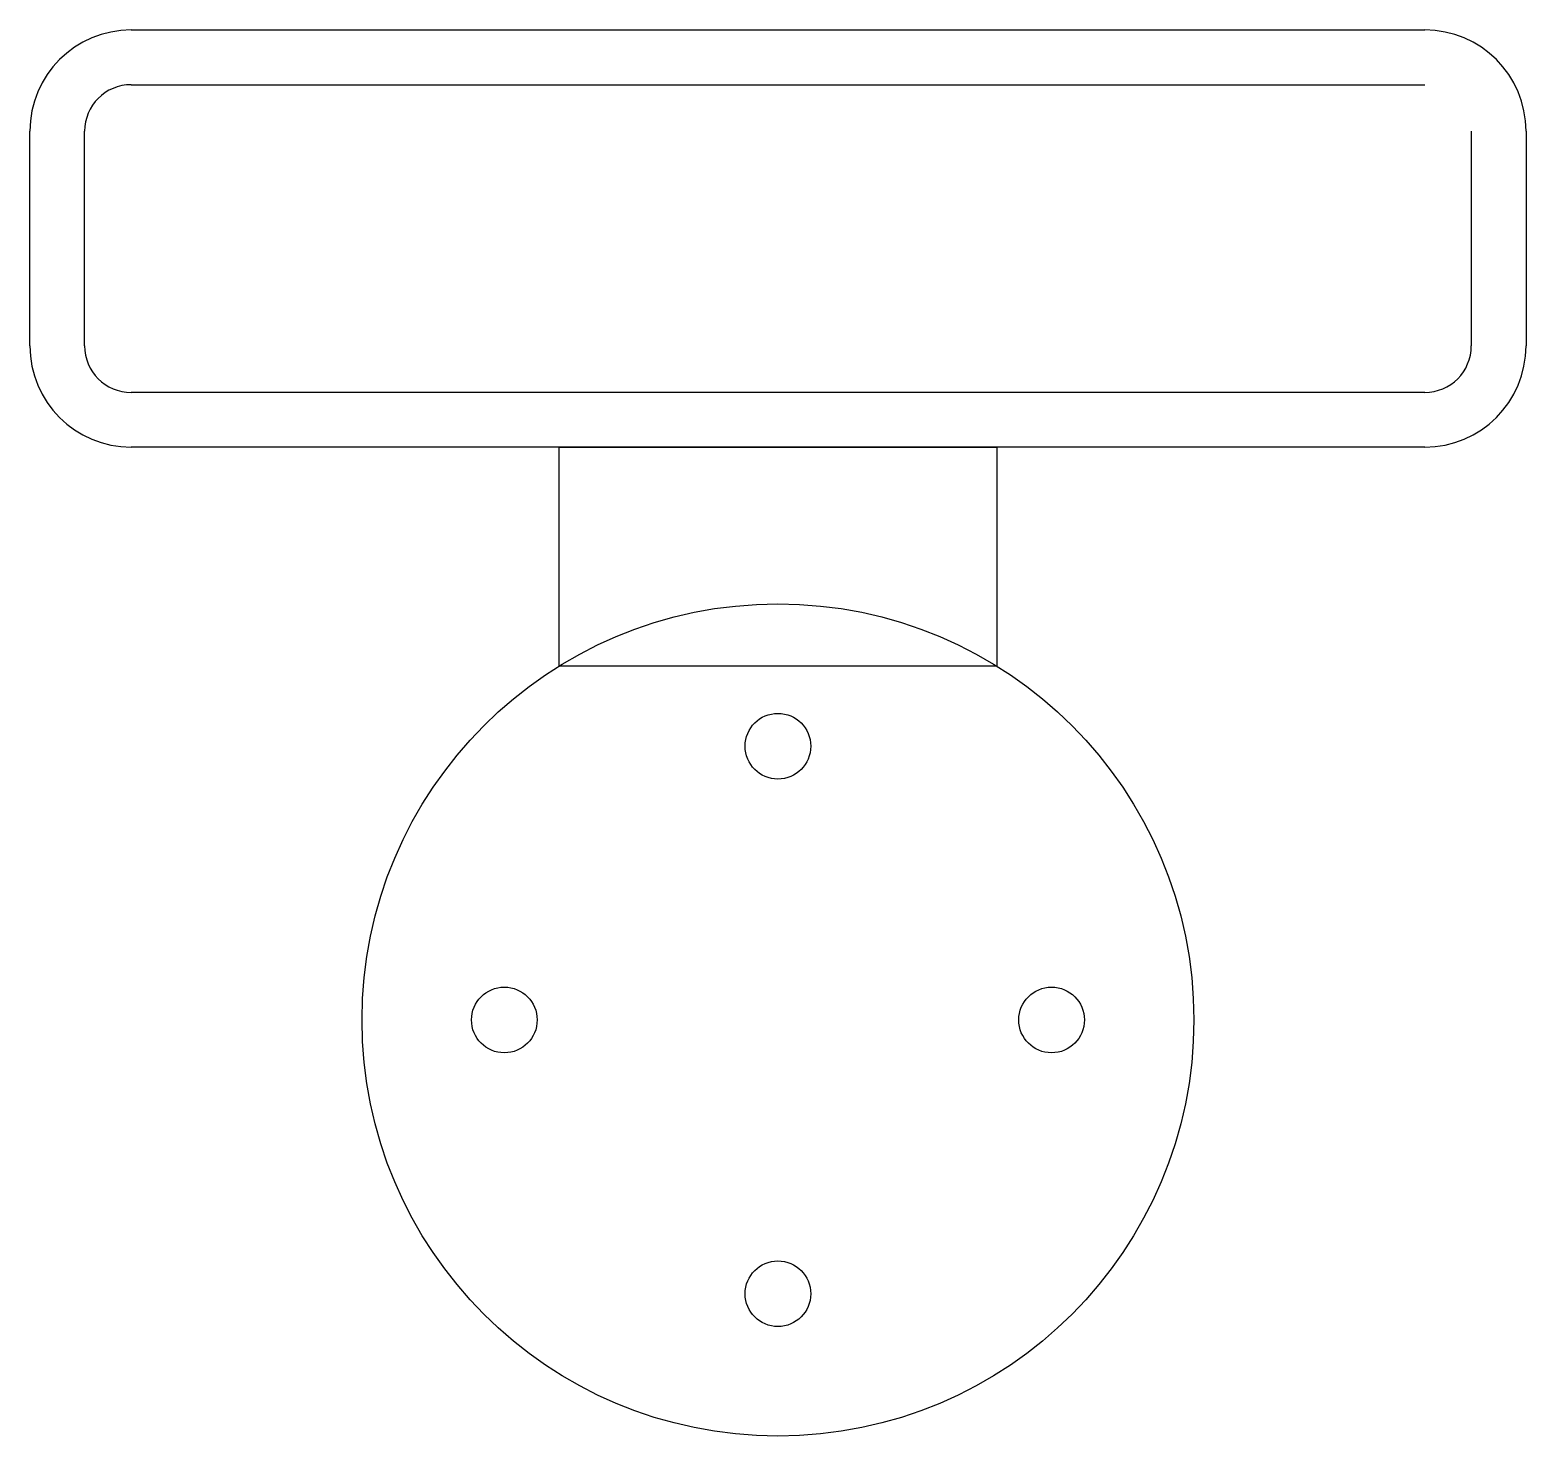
# Model space of a CAD drawing. Header units: millimetres. Extents: x 1969 to 2106, y 2208 to 2337.
import ezdxf

# ---------------------------------------------------------------- set-up
doc = ezdxf.new("R2010")
doc.units = ezdxf.units.MM

msp = doc.modelspace()

# ---------------------------------------------------------------- linework, layer by layer
for p, q in [((2017.36, 2278.78), (2017.36, 2298.78)), ((2017.36, 2298.78), (2057.36, 2298.78)), ((2057.36, 2298.78), (2057.36, 2278.78)), ((2057.36, 2278.78), (2017.36, 2278.78))]:
    msp.add_line(p, q)
for points in [[(1978.26, 2336.88), (2096.46, 2336.88)], [(1978.26, 2331.88), (2096.46, 2331.88)], [(1969.01, 2308.03), (1969.01, 2327.63)], [(1974.01, 2308.03), (1974.01, 2327.63)], [(2100.71, 2327.63), (2100.71, 2308.03)], [(2105.71, 2327.63), (2105.71, 2308.03)], [(2096.46, 2303.78), (1978.26, 2303.78)], [(2096.46, 2298.78), (1978.26, 2298.78)]]:
    msp.add_lwpolyline(points)
for centre, radius in [((2037.36, 2246.47), 38), ((2037.36, 2271.47), 3), ((2012.36, 2246.47), 3), ((2062.36, 2246.47), 3), ((2037.36, 2221.47), 3)]:
    msp.add_circle(centre, radius)
for centre, radius, start, end in [((1978.26, 2327.63), 9.25, 90, 180), ((2096.46, 2327.63), 9.25, 0, 90), ((1978.26, 2327.63), 4.25, 90, 180), ((1978.26, 2308.03), 9.25, 180, 270), ((1978.26, 2308.03), 4.25, 180, 270), ((2096.46, 2308.03), 4.25, 270, 0), ((2096.46, 2308.03), 9.25, 270, 0)]:
    msp.add_arc(centre, radius, start, end)

doc.saveas('drawing.dxf')
